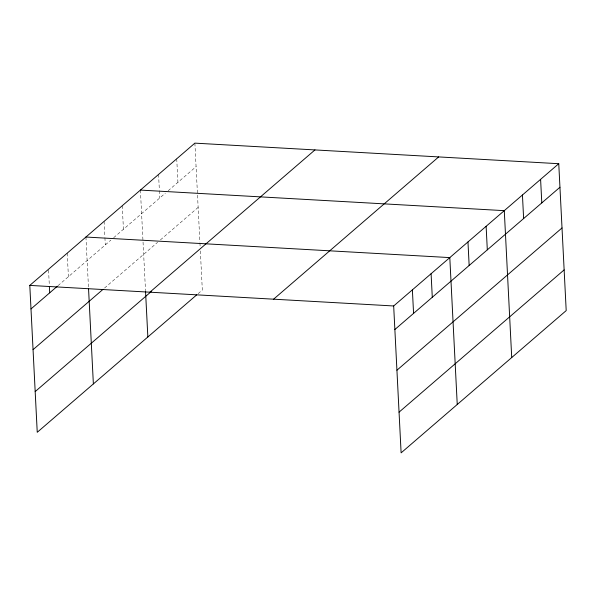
<?xml version="1.0" encoding="UTF-8"?>
<svg xmlns="http://www.w3.org/2000/svg" width="596" height="596" viewBox="0 0 596 596"><rect width="100%" height="100%" fill="white"/><g stroke="black" fill="none" stroke-linecap="round" stroke-linejoin="round"><path stroke-width="0.45" stroke-dasharray="2.98 2.23" d="M58.021 285.655L110.871 240.114M113.665 237.707L165.345 193.164M168.139 190.757L196.077 166.679M104.553 288.039L157.635 242.296M160.428 239.89L198.14 207.386M198.14 293.642L202.327 290.029L200.316 250.245M194.885 143.137L199.898 242.028M199.943 242.945L200.174 247.496M176.729 158.789L177.921 182.331M158.566 174.434L159.348 189.826M159.393 190.735L159.758 197.976M140.41 190.087L145.513 290.803M122.247 205.732L123.439 229.281M104.091 221.384L104.866 236.776M104.918 237.685L105.283 244.926M85.928 237.037L88.484 287.406M67.221 253.158L68.413 276.7M48.559 270.189L49.334 285.581"/><path stroke-width="0.89" d="M196.74 294.841L37.243 432.294L29.8 285.402L194.885 143.137L558.757 163.706L566.2 310.598L401.115 452.863L393.673 305.971L558.757 163.706M30.992 308.944L57.328 286.251M33.056 349.651L103.153 289.246M149.879 292.189L314.964 149.924M35.179 391.587L151.377 291.459M273.594 299.185L438.678 156.919M394.865 329.514L559.949 187.248M396.929 370.22L562.013 227.955M399.052 412.156L564.136 269.891M140.41 190.087L504.283 210.656L511.718 357.54M85.928 237.037L449.801 257.599L457.244 404.49M29.8 285.402L393.673 305.971M540.602 179.351L541.794 202.901M522.439 195.004L523.631 218.546M486.12 226.301L487.312 249.843M467.964 241.954L469.156 265.496M431.094 273.728L432.286 297.27M412.38 289.85L413.572 313.392M145.558 291.712L147.853 336.978M88.528 288.33L93.371 383.921M49.379 286.482L49.699 292.822"/></g></svg>
